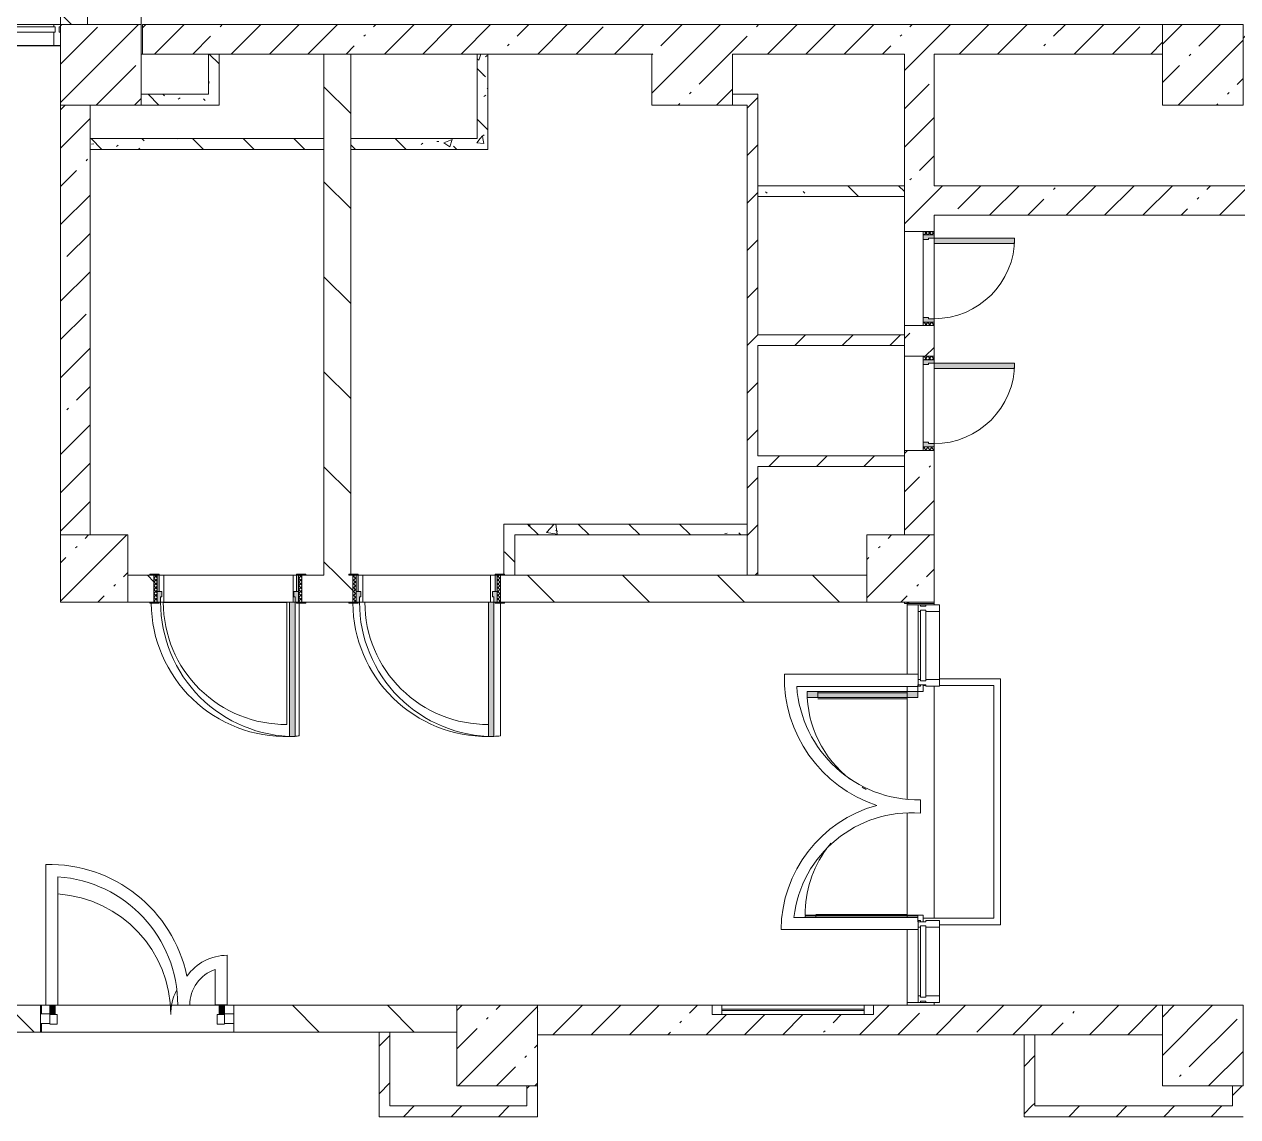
# Model space of a CAD drawing. Header units: millimetres. Extents: x 81633 to 280618, y -8553 to 29000.
# Drawn here: x 158942 to 167972, y 7070 to 15201 of the extents above; entities that cross this region are included whole.
import ezdxf

# ---------------------------------------------------------------- set-up
doc = ezdxf.new("R2010")
doc.units = ezdxf.units.MM
for name, color, linetype, lineweight, true_color in [('A-DETL-GENF-4', 7, 'Continuous', 5, 0xe2e2e2), ('A-DETL-GENF-6', 7, 'Continuous', 5, 0xaaaaaa), ('A-DOOR-4', 7, 'Continuous', 5, 0xe2e2e2), ('A-DOOR-5', 7, 'Continuous', 5, 0xaaaaaa), ('A-DOOR-FRAM-2', 7, 'Continuous', 5, 0xe2e2e2), ('A-DOOR-FRAM-4', 7, 'Continuous', 5, 0xaaaaaa), ('A-FLOR-2', 7, 'Continuous', 5, 0xaaaaaa), ('I-WALL-7', 7, 'Continuous', 5, 0x787878)]:
    doc.layers.add(name, color=color, linetype=linetype, lineweight=lineweight, true_color=true_color)
for name, color, linetype, lineweight in [('A-GLAZ-3', 7, 'Continuous', 5), ('A-GLAZ-CURT-2', 7, 'Continuous', 5), ('A-GLAZ-CWMG-2', 7, 'Continuous', 5), ('A-WALL', 7, 'Continuous', 9), ('I-WALL-5', 7, 'Continuous', 5), ('S-COLS-2', 7, 'Continuous', 5)]:
    doc.layers.add(name, color=color, linetype=linetype, lineweight=lineweight)
pattern_1 = [(135, (145501.93, 0), (-353.5534, -353.5534), [])]
pattern_2 = [(45, (145501.93, 0), (-285.123, 285.123), []), (45, (145787.05, 0), (-285.123, 285.123), [504.031, -100.806, 16.764, -84.042])]
pattern_3 = [(45, (145501.93, 0), (-176.7767, 176.7767), [])]
pattern_4 = [(135, (145501.93, 0), (-377.171, -377.171), [533.4, -88.9, 17.78, -88.9]), (135, (145501.93, 376.94), (-377.171, -377.171), []), (50, (145501.93, 0), (637.645, -55.787), [66.675, -733.425]), (355, (145501.9, 0), (-123.35, 668.7), [53.34, -586.74]), (100.451, (145555.07, -4.65), (514.299, 612.908), [56.665, -623.315]), (46.184, (145501.9, 177.8), (948.776, -147.15), [100.012, -1100.137]), (96.636, (145581, 165.5), (830.91, 865.997), [84.998, -934.973]), (351.184, (145501.9, 177.8), (830.918, 865.99), [80.01, -880.11]), (21, (145590.83, 133.35), (530.651, -357.928), [66.675, -733.425]), (326, (145590.8, 133.35), (216.308, 644.658), [53.34, -586.74]), (71.451, (145635.05, 103.5), (746.96, 286.724), [56.665, -623.315]), (37.5, (145501.93, 0), (10.8105, 295.9426), [16.764, -562.864, 16.764, -578.866, -588.962]), (37.5, (145501.93, 0), (10.8105, 295.9426), [-1175.258, 16.764, -572.198]), (7.5, (145501.93, 0), (233.869, 350.6318), [16.764, -322.834, 16.764, -549.529, -224.472]), (7.5, (145501.93, 0), (233.869, 350.6318), [-905.891, 16.764, -207.708]), (327.5, (145303.68, 0), (474.5678, -20.0513), [16.764, -205.486, 16.764, -676.656, -920.115]), (327.5, (145303.68, 0), (474.5678, -20.0513), [-915.67, 16.764, -903.351]), (317.5, (145214.8, 0), (518.452, 88.9934), [16.764, -272.161, 16.764, -443.738, -653.415]), (317.5, (145214.8, 0), (518.452, 88.9934), [-749.427, 16.764, -636.651])]

# ---------------------------------------------------------------- blocks, each defined once
blk = doc.blocks.new('BSC_Колонна _Прямоугольная - 600х600-V103-2_3_3_птичка')
at = {"layer": 'S-COLS-2'}
h = blk.add_hatch(dxfattribs=at)
h.set_pattern_fill('FP_81', color=256, style=0, pattern_type=2)
h.set_pattern_definition([(45, (-14010, -14900), (-285.123, 285.123), []), (45, (-13724.88, -14900), (-285.123, 285.123), [504.031, -100.806, 16.764, -84.042])])
h.paths.add_polyline_path([(-300, -300), (300, -300), (300, 300), (-300, 300), (-300, 210.6)])
for p, q in [((300, 300), (-300, 300)), ((-300, 300), (-300, -300)), ((300, -300), (300, 300)), ((-300, -300), (300, -300))]:
    blk.add_line(p, q, dxfattribs=at)
blk = doc.blocks.new('110_Дверь_СКБ_1Ст_Внутренняя1 - Д-4 1100x2100h_су мгн-32375332-2_3_3_птичка')
at = {"layer": 'A-DOOR-4'}
h = blk.add_hatch(color=256, dxfattribs=at)
h.paths.add_polyline_path([(512.5, 100), (512.5, 60), (502.5, 60), (502.5, 20), (537.5, 20), (537.5, 100)])
h.paths.add_polyline_path([(-487.5, 100), (-512.5, 100), (-512.5, 20), (-477.5, 20), (-477.5, 60), (-487.5, 60)])
at = {"layer": 'A-DOOR-5'}
h = blk.add_hatch(dxfattribs=at)
h.set_pattern_fill('FP_22', color=256, style=0, pattern_type=2)
h.set_pattern_definition([(135, (1751.41, 164.685), (-14.14214, -14.14214), []), (225, (1751.41, 164.685), (14.14214, -14.14214), [])])
h.paths.add_polyline_path([(562.5, 100), (537.5, 100), (537.5, -100), (562.5, -100)])
at = {"layer": 'A-DOOR-FRAM-2'}
for points in [[(-487.5, 1100), (-487.5, 100), (-447.5, 100), (-447.5, 1100)], [(-567.5, 108), (-567.5, 100), (-497.5, 100), (-497.5, 108)], [(592.5, 108), (522.5, 108), (522.5, 100), (592.5, 100)], [(-497.5, 20), (-512.5, 20), (-512.5, -100), (-497.5, -100)], [(537.5, 20), (522.5, 20), (522.5, -100), (537.5, -100)], [(-567.5, -100), (-567.5, -108), (-497.5, -108), (-497.5, -100)], [(592.5, -100), (522.5, -100), (522.5, -108), (592.5, -108)]]:
    blk.add_hatch(color=256, dxfattribs=at).paths.add_polyline_path(points)
at = {"layer": 'A-DOOR-FRAM-4'}
h = blk.add_hatch(dxfattribs=at)
h.set_pattern_fill('FP_23', color=256, style=0, pattern_type=2)
h.set_pattern_definition([(45, (-371.384, 164.685), (-14.1421, 14.1421), []), (135, (-371.384, 164.685), (-14.1421, -14.1421), [])])
h.paths.add_polyline_path([(-512.5, 100), (-537.5, 100), (-537.5, -100), (-512.5, -100)])
at = {"layer": 'A-DOOR-5'}
for p, q in [((-487.5, 1100), (-487.5, 100)), ((-447.5, 1100), (-487.5, 1100)), ((-447.5, 100), (-447.5, 1100)), ((-487.5, 100), (-447.5, 100))]:
    blk.add_line(p, q, dxfattribs=at)
blk.add_arc((-487.5, 100), 1000, 360, 90, dxfattribs=at)
at = {"layer": 'A-DOOR-FRAM-4'}
for p, q in [((-497.5, 108), (-567.5, 108)), ((-567.5, 108), (-567.5, 100)), ((-567.5, 100), (-497.5, 100)), ((-512.5, 100), (-537.5, 100)), ((-537.5, 100), (-537.5, -100)), ((-487.5, 100), (-512.5, 100)), ((-512.5, 100), (-512.5, 20)), ((-512.5, -100), (-512.5, 100)), ((-497.5, 100), (-512.5, 100)), ((-512.5, 100), (-512.5, 99)), ((-512.5, 99), (-497.5, 99)), ((-497.5, 100), (-497.5, 108)), ((-497.5, 99), (-497.5, 100)), ((-487.5, 60), (-487.5, 100)), ((512.5, 100), (512.5, 60)), ((537.5, 100), (512.5, 100)), ((592.5, 108), (522.5, 108)), ((522.5, 108), (522.5, 100)), ((537.5, 100), (522.5, 100)), ((522.5, 100), (522.5, 99)), ((522.5, 100), (592.5, 100)), ((522.5, 99), (537.5, 99)), ((537.5, 20), (537.5, 100)), ((562.5, 100), (537.5, 100)), ((537.5, 100), (537.5, -100)), ((537.5, 99), (537.5, 100)), ((562.5, -100), (562.5, 100)), ((592.5, 100), (592.5, 108)), ((-512.5, 20), (-477.5, 20)), ((-497.5, 20), (-512.5, 20)), ((-512.5, 20), (-512.5, -100)), ((-497.5, -100), (-497.5, 20)), ((-477.5, 60), (-487.5, 60)), ((-477.5, 20), (-477.5, 60)), ((512.5, 60), (502.5, 60)), ((502.5, 60), (502.5, 20)), ((502.5, 20), (537.5, 20)), ((537.5, 20), (522.5, 20)), ((522.5, 20), (522.5, -100)), ((537.5, -100), (537.5, 20)), ((-497.5, -100), (-567.5, -100)), ((-567.5, -100), (-567.5, -108)), ((-567.5, -108), (-497.5, -108)), ((-537.5, -100), (-512.5, -100)), ((-512.5, -100), (-497.5, -100)), ((-497.5, -108), (-497.5, -100)), ((522.5, -100), (537.5, -100)), ((592.5, -100), (522.5, -100)), ((522.5, -100), (522.5, -108)), ((522.5, -108), (592.5, -108)), ((537.5, -100), (562.5, -100)), ((592.5, -108), (592.5, -100))]:
    blk.add_line(p, q, dxfattribs=at)
blk = doc.blocks.new('BSC_Колонна _Прямоугольная - 500х500-V157-2_3_3_птичка')
at = {"layer": 'S-COLS-2'}
h = blk.add_hatch(dxfattribs=at)
h.set_pattern_fill('FP_122', color=256, style=0, pattern_type=2)
h.set_pattern_definition([(45, (-19960, -11150), (-285.123, 285.123), []), (45, (-19674.88, -11150), (-285.123, 285.123), [504.031, -100.806, 16.764, -84.042])])
h.paths.add_polyline_path([(-169, -250), (250, -250), (250, 250), (-250, 250), (-250, -250)])
for p, q in [((250, 250), (-250, 250)), ((-250, 250), (-250, -250)), ((250, -250), (250, 250)), ((-250, -250), (250, -250))]:
    blk.add_line(p, q, dxfattribs=at)
blk = doc.blocks.new('110_Дверь_СКБ_1Ст - д-18 _п_ 700x2100h_Технический шкаф ЭОМ и СС-32102833-2_3_3_птичка')
at = {"layer": 'A-DOOR-4'}
h = blk.add_hatch(color=256, dxfattribs=at)
h.paths.add_polyline_path([(337.5, 110), (312.5, 110), (312.5, 70), (302.5, 70), (302.5, 30), (337.5, 30)])
h.paths.add_polyline_path([(-277.5, 30), (-277.5, 70), (-287.5, 70), (-287.5, 110), (-312.5, 110), (-312.5, 30)])
at = {"layer": 'A-DOOR-5'}
h = blk.add_hatch(dxfattribs=at)
h.set_pattern_fill('FP_136', color=256, style=0, pattern_type=2)
h.set_pattern_definition([(135, (1951.41, 174.685), (-14.14214, -14.14214), []), (225, (1951.41, 174.685), (14.14214, -14.14214), [])])
h.paths.add_polyline_path([(362.5, 110), (337.5, 110), (337.5, 30), (362.5, 30)])
at = {"layer": 'A-DOOR-FRAM-2'}
blk.add_hatch(color=256, dxfattribs=at).paths.add_polyline_path([(-247.5, 710), (-287.5, 710), (-287.5, 110), (-247.5, 110)])
at = {"layer": 'A-DOOR-FRAM-4'}
h = blk.add_hatch(dxfattribs=at)
h.set_pattern_fill('FP_137', color=256, style=0, pattern_type=2)
h.set_pattern_definition([(45, (-171.384, 174.685), (-14.1421, 14.1421), []), (135, (-171.384, 174.685), (-14.1421, -14.1421), [])])
h.paths.add_polyline_path([(-312.5, 110), (-337.5, 110), (-337.5, 30), (-312.5, 30)])
at = {"layer": 'A-DOOR-5'}
for p, q in [((-287.5, 710), (-287.5, 110)), ((-247.5, 710), (-287.5, 710)), ((-247.5, 110), (-247.5, 710)), ((-287.5, 110), (-247.5, 110))]:
    blk.add_line(p, q, dxfattribs=at)
blk.add_arc((-287.5, 110), 600, 360, 90, dxfattribs=at)
at = {"layer": 'A-DOOR-FRAM-4'}
for p, q in [((-312.5, 110), (-337.5, 110)), ((-337.5, 110), (-337.5, 30)), ((-287.5, 110), (-312.5, 110)), ((-312.5, 110), (-312.5, 30)), ((-312.5, 30), (-312.5, 110)), ((-287.5, 70), (-287.5, 110)), ((-247.5, 110), (312.5, 110)), ((312.5, 110), (312.5, 70)), ((337.5, 110), (312.5, 110)), ((337.5, 30), (337.5, 110)), ((362.5, 110), (337.5, 110)), ((337.5, 110), (337.5, 30)), ((362.5, 30), (362.5, 110)), ((-337.5, 30), (-312.5, 30)), ((-312.5, 30), (-277.5, 30)), ((-277.5, 70), (-287.5, 70)), ((-277.5, 30), (-277.5, 70)), ((302.5, 30), (-277.5, 30)), ((312.5, 70), (302.5, 70)), ((302.5, 70), (302.5, 30)), ((302.5, 30), (337.5, 30)), ((337.5, 30), (362.5, 30))]:
    blk.add_line(p, q, dxfattribs=at)
blk = doc.blocks.new('BSC_Колонна _Прямоугольная - 500х500-V185-2_3_3_птичка')
at = {"layer": 'S-COLS-2'}
h = blk.add_hatch(dxfattribs=at)
h.set_pattern_fill('FP_145', color=256, style=0, pattern_type=2)
h.set_pattern_definition([(45, (-13960, -11150), (-285.123, 285.123), []), (45, (-13674.88, -11150), (-285.123, 285.123), [504.031, -100.806, 16.764, -84.042])])
h.paths.add_polyline_path([(-250, -250), (250, -250), (250, 250), (-250, 250)])
for p, q in [((250, 250), (-250, 250)), ((-250, 250), (-250, -250)), ((250, -250), (250, 250)), ((-250, -250), (250, -250))]:
    blk.add_line(p, q, dxfattribs=at)
blk = doc.blocks.new('BSC_Колонна _Прямоугольная - 600х600-V189-2_3_3_птичка')
at = {"layer": 'S-COLS-2'}
h = blk.add_hatch(dxfattribs=at)
h.set_pattern_fill('FP_148', color=256, style=0, pattern_type=2)
h.set_pattern_definition([(45, (-22210, -14900), (-285.123, 285.123), []), (45, (-21924.88, -14900), (-285.123, 285.123), [504.031, -100.806, 16.764, -84.042])])
h.paths.add_polyline_path([(-300, -300), (300, -300), (300, 300), (-300, 300), (-300, 210.6)])
for p, q in [((300, 300), (-300, 300)), ((-300, 300), (-300, -300)), ((300, -300), (300, 300)), ((-300, -300), (300, -300))]:
    blk.add_line(p, q, dxfattribs=at)
blk = doc.blocks.new('BSC_Колонна _Прямоугольная - 600х600-V194-2_3_3_птичка')
at = {"layer": 'S-COLS-2'}
h = blk.add_hatch(dxfattribs=at)
h.set_pattern_fill('FP_154', color=256, style=0, pattern_type=2)
h.set_pattern_definition([(45, (-22210, -7600), (-285.123, 285.123), []), (45, (-21924.88, -7600), (-285.123, 285.123), [504.031, -100.806, 16.764, -84.042])])
h.paths.add_polyline_path([(-300, -300), (300, -300), (300, 300), (-300, 300)])
for p, q in [((300, 300), (-300, 300)), ((-300, 300), (-300, -300)), ((300, -300), (300, 300)), ((-300, -300), (300, -300))]:
    blk.add_line(p, q, dxfattribs=at)
blk = doc.blocks.new('BSC_Колонна _Прямоугольная - 600х600-V205-2_3_3_птичка')
at = {"layer": 'S-COLS-2'}
h = blk.add_hatch(dxfattribs=at)
h.set_pattern_fill('FP_165', color=256, style=0, pattern_type=2)
h.set_pattern_definition([(45, (-16960, -7600), (-285.123, 285.123), []), (45, (-16674.88, -7600), (-285.123, 285.123), [504.031, -100.806, 16.764, -84.042])])
h.paths.add_polyline_path([(-300, -300), (300, -300), (300, 300), (-300, 300)])
for p, q in [((300, 300), (-300, 300)), ((-300, 300), (-300, -300)), ((300, -300), (300, 300)), ((-300, -300), (300, -300))]:
    blk.add_line(p, q, dxfattribs=at)
blk = doc.blocks.new('Прямоугольный импост - Импост структурный с накладкой - 160мм-23997896-2_3_3_птичка')
at = {"layer": 'A-GLAZ-CWMG-2'}
for p, q in [((-50, 40), (-50, 140)), ((-50, 140), (-0.3, 140)), ((-40, 40), (-50, 40)), ((-50, -17), (-50, 0)), ((-50, 0), (-40, 0)), ((-40, 0), (-40, 40)), ((-10, 40), (-10, 0)), ((-0.3, 40), (-10, 40)), ((-10, 0), (-0.3, 0)), ((-0.3, -17), (-50, -17))]:
    blk.add_line(p, q, dxfattribs=at)
blk = doc.blocks.new('Системная панель - Стекло - 40мм-23997898-2_3_3_птичка')
at = {"layer": 'A-GLAZ-CURT-2'}
h = blk.add_hatch(dxfattribs=at)
h.set_pattern_fill('FP_170', color=256, style=0, pattern_type=2)
h.set_pattern_definition([(45, (-13750.1, -14683), (-1414.21, 1414.21), [1000, -3000]), (45, (-14750.1, -15183), (-1414.21, 1414.21), [3000, -1000]), (45, (-12750.1, -15683), (-1414.21, 1414.21), [1000, -3000])])
h.paths.add_polyline_path([(420.1, -40), (420.1, 0), (-420.1, 0), (-420.1, -40), (295, -40)])
for p, q in [((420.1, 0), (-420.1, 0)), ((-420.1, 0), (-420.1, -40)), ((-420.1, -40), (420.1, -40)), ((420.1, -40), (420.1, 0))]:
    blk.add_line(p, q, dxfattribs=at)
blk = doc.blocks.new('Прямоугольный импост - Импост структурный с накладкой - 160мм-23771920-2_3_3_птичка')
at = {"layer": 'A-GLAZ-CWMG-2'}
for p, q in [((13660.3, 15200), (12840, 15200)), ((13660.3, 15043), (12840, 15043))]:
    blk.add_line(p, q, dxfattribs=at)
blk = doc.blocks.new('Прямоугольный импост - 50 x 70 мм-31927764-2_3_3_птичка')
at = {"layer": 'A-GLAZ-CWMG-2'}
for p, q in [((-70, 35), (0, 35)), ((-70, -35), (-70, 35)), ((0, 35), (0, -35)), ((0, -35), (-70, -35))]:
    blk.add_line(p, q, dxfattribs=at)
blk = doc.blocks.new('Дверь_Витражная_остекление_ - ДВН_ДАО_Главный вход_1200 в свету Д-22 _п_-31928779-2_3_3_птичка')
at = {"layer": 'A-DOOR-4'}
for points in [[(-610, 30), (-610, 100), (-650, 100), (-650, 30)], [(650, 30), (650, 103), (610, 103), (610, 30)]]:
    blk.add_hatch(color=256, dxfattribs=at).paths.add_polyline_path(points)
at = {"layer": 'A-DETL-GENF-6'}
for p, q in [((-650, 100), (-650, 35)), ((-610, 30), (-610, 100)), ((610, 103), (610, 30)), ((650, 35), (650, 103)), ((-650, 30), (-610, 30)), ((-595, 30), (-650, 30)), ((-595, -40), (-595, 30)), ((595, -40), (595, 30)), ((595, 30), (650, 30)), ((610, 30), (650, 30)), ((-650, -40), (-595, -40)), ((650, -40), (595, -40))]:
    blk.add_line(p, q, dxfattribs=at)
at = {"layer": 'A-DOOR-5'}
for p, q in [((-650, 100), (-650, 35)), ((650, 103), (650, 35))]:
    blk.add_line(p, q, dxfattribs=at)
for centre, radius, start, end in [((-650, 30), 900, 360, 86.09721), ((650, 30), 400, 153.34415, 180)]:
    blk.add_arc(centre, radius, start, end, dxfattribs=at)
blk = doc.blocks.new('Прямоугольный импост - 50 x 70 мм-31701779-2_3_3_птичка')
at = {"layer": 'A-GLAZ-CWMG-2'}
for p, q in [((0, 35), (-70, 35)), ((-70, 35), (-70, -35)), ((0, -35), (0, 35)), ((-70, -35), (0, -35))]:
    blk.add_line(p, q, dxfattribs=at)
blk = doc.blocks.new('Прямоугольный импост - Импост структурный с накладкой - 160мм Темный-30756008-2_3_3_птичка')
at = {"layer": 'A-GLAZ-CWMG-2'}
for p, q in [((-50, 0), (-50, 17)), ((-50, 17), (0, 17)), ((-40, 0), (-50, 0)), ((-40, -40), (-40, 0)), ((0, 0), (-10, 0)), ((-10, 0), (-10, -40)), ((0, 17), (0, 0)), ((-50, -140), (-50, -40)), ((-50, -40), (-40, -40)), ((-10, -40), (0, -40)), ((0, -40), (0, -140)), ((0, -140), (-50, -140))]:
    blk.add_line(p, q, dxfattribs=at)
blk = doc.blocks.new('Системная панель - Стекло - 40мм-32387041-2_3_3_птичка')
at = {"layer": 'A-GLAZ-CURT-2'}
h = blk.add_hatch(dxfattribs=at)
h.set_pattern_fill('FP_175', color=256, style=0, pattern_type=2)
h.set_pattern_definition([(135, (10077.7, -20610), (-1414.21, -1414.21), [1000, -3000]), (135, (10577.7, -21610), (-1414.21, -1414.21), [3000, -1000]), (135, (11077.7, -19610), (-1414.21, -1414.21), [1000, -3000])])
h.paths.add_polyline_path([(262.3, 40), (-262.3, 40), (-262.3, 0), (262.3, 0)])
for p, q in [((262.3, 40), (-262.3, 40)), ((-262.3, 40), (-262.3, 0)), ((-262.3, 0), (262.3, 0)), ((262.3, 0), (262.3, 40))]:
    blk.add_line(p, q, dxfattribs=at)
blk = doc.blocks.new('Прямоугольный импост - Импост структурный с накладкой - 160мм Темный-30755591-2_3_3_птичка')
at = {"layer": 'A-GLAZ-CWMG-2'}
for p, q in [((-25, 0), (-25, 17)), ((-25, 17), (25, 17)), ((-15, 0), (-25, 0)), ((-15, -40), (-15, 0)), ((25, 0), (15, 0)), ((15, 0), (15, -40)), ((25, 17), (25, 0)), ((-25, -140), (-25, -40)), ((-25, -40), (-15, -40)), ((15, -40), (25, -40)), ((25, -40), (25, -140)), ((25, -140), (-25, -140))]:
    blk.add_line(p, q, dxfattribs=at)
blk = doc.blocks.new('Системная панель - Стекло - 40мм-32387061-2_3_3_птичка')
at = {"layer": 'A-GLAZ-CURT-2'}
for p, q in [((265.2, 40), (-265.2, 40)), ((-265.2, 40), (-265.2, 0)), ((-265.2, 0), (265.2, 0)), ((265.2, 0), (265.2, 40))]:
    blk.add_line(p, q, dxfattribs=at)
blk = doc.blocks.new('Прямоугольный импост - Импост структурный с накладкой - 160мм Темный-32387059-2_3_3_птичка')
at = {"layer": 'A-GLAZ-CWMG-2'}
for p, q in [((20093, 7970), (20093, 8480.4)), ((20250, 7970), (20250, 8480.4))]:
    blk.add_line(p, q, dxfattribs=at)
blk = doc.blocks.new('Прямоугольный импост - Импост структурный с накладкой - 160мм Темный-30755595-2_3_3_птичка')
at = {"layer": 'A-GLAZ-CWMG-2'}
for p, q in [((0, 17), (-50, 17)), ((-50, 17), (-50, 0)), ((-50, 0), (-40, 0)), ((-40, 0), (-40, -40)), ((-10, -40), (-10, 0)), ((-10, 0), (0, 0)), ((0, 0), (0, 17)), ((-40, -40), (-50, -40)), ((-50, -40), (-50, -140)), ((0, -40), (-10, -40)), ((0, -140), (0, -40)), ((-50, -140), (0, -140))]:
    blk.add_line(p, q, dxfattribs=at)
blk = doc.blocks.new('Дверь_Витражная_остекление_ - ВВ-16 остекление-32390142-2_3_3_птичка')
at = {"layer": 'A-DETL-GENF-4'}
for points in [[(-787.5, -319), (-787.5, -20), (-832.5, -20), (-832.5, -845), (-787.5, -845)], [(849.9, -860), (849.9, -20), (837.5, -20), (837.5, -860)]]:
    blk.add_hatch(color=256, dxfattribs=at).paths.add_polyline_path(points)
at = {"layer": 'A-DETL-GENF-6'}
for p, q in [((-787.5, -20), (-832.5, -20)), ((-832.5, -845), (-832.5, -20)), ((-787.5, -20), (-832.5, -20)), ((-832.5, -20), (-832.5, -845)), ((-787.5, -845), (-787.5, -20)), ((-787.5, -845), (-787.5, -20)), ((837.5, -860), (837.5, -20)), ((837.5, -20), (837.5, -860)), ((-832.5, -100), (-787.5, -100)), ((-822.5, -765), (-822.5, -100)), ((-778.5, -765), (-778.5, -100)), ((828.5, -780), (828.5, -100)), ((849.9, -100), (837.5, -100)), ((-832.5, -765), (-787.5, -765)), ((849.9, -780), (837.5, -780)), ((-832.5, -845), (-787.5, -845)), ((-832.5, -845), (-787.5, -845)), ((849.9, -860), (837.5, -860)), ((837.5, -860), (849.9, -860))]:
    blk.add_line(p, q, dxfattribs=at)
at = {"layer": 'A-DOOR-5'}
for p, q in [((-882.5, 20), (-832.5, 20)), ((-882.5, -20), (-882.5, 20)), ((-832.5, 20), (-832.5, -20)), ((832.5, 20), (882.5, 20)), ((832.5, -20), (832.5, 20)), ((882.5, 20), (882.5, -20)), ((-832.5, -20), (-882.5, -20)), ((-832.5, -845), (-832.5, -20)), ((832.5, -860), (832.5, -20)), ((882.5, -20), (832.5, -20))]:
    blk.add_line(p, q, dxfattribs=at)
for centre, radius, start, end in [((-832.5, -20), 825, 329.80944, 332.20433), ((-832.5, -20), 825, 270, 322.60785), ((832.5, -20), 840, 230.33856, 232.99265), ((832.5, -20), 840, 234.0758, 270)]:
    blk.add_arc(centre, radius, start, end, dxfattribs=at)
blk = doc.blocks.new('Прямоугольный импост - Импост структурный с накладкой - 160мм Темный-32387142-2_3_3_птичка')
at = {"layer": 'A-GLAZ-CWMG-2'}
for p, q in [((20093, 10325.4), (20093, 10830)), ((20250, 10325.4), (20250, 10830))]:
    blk.add_line(p, q, dxfattribs=at)
blk = doc.blocks.new('120_Окно_СКБ_1Ст - 120_Окно_СКБ_1Ст 400х1200 EI30-24228621-2_3_3_птичка')
at = {"layer": 'A-GLAZ-3'}
for p, q in [((-600, 40), (-600, 110)), ((-600, 110), (-530, 110)), ((600, 110), (-600, 110)), ((-530, 110), (-530, 40)), ((530, 40), (530, 110)), ((530, 110), (600, 110)), ((600, 110), (600, 40)), ((-530, 40), (-600, 40)), ((-600, 40), (600, 40)), ((530, 80), (-530, 80)), ((530, 70), (-530, 70)), ((600, 40), (530, 40))]:
    blk.add_line(p, q, dxfattribs=at)

msp = doc.modelspace()

# ---------------------------------------------------------------- hatches: boundary and pattern name
at = {"layer": 'I-WALL-5'}
h = msp.add_hatch(dxfattribs=at)
h.set_pattern_fill('FP_91', color=256, style=0, pattern_type=2)
h.set_pattern_definition(pattern_1)
h.paths.add_polyline_path([(159212.2, 15200), (159412.2, 15200), (159412.2, 17850), (159212.2, 17850), (159212.2, 16293.9)])
h.paths.add_polyline_path([(159412.2, 18450), (159412.2, 21600), (159212.2, 21600), (159212.2, 18450)])
h.paths.add_polyline_path([(159412.2, 22200), (159412.2, 26300), (159212.2, 26300), (159212.2, 22200)])
h = msp.add_hatch(dxfattribs=at)
h.set_pattern_fill('FP_88', color=256, style=0, pattern_type=2)
h.set_pattern_definition(pattern_2)
h.paths.add_polyline_path([(174661.8, 14980), (175511.9, 14980), (175511.9, 15200), (171911.9, 15200), (171911.9, 14980), (172579.8, 14980)])
h.paths.add_polyline_path([(171311.9, 14980), (171311.9, 15200), (168011.9, 15200), (168011.9, 14980), (168415.9, 14980)])
h.paths.add_polyline_path([(176291.9, 14980), (176291.9, 15200), (176111.9, 15196.3), (176111.9, 14980)])
h.paths.add_polyline_path([(162170, 14980), (163612.2, 14980), (163612.2, 15200), (159821.9, 15200), (159821.9, 14980), (161371.9, 14980)])
h.paths.add_polyline_path([(164212.2, 14980), (167411.9, 14980), (167411.9, 15200), (164212.2, 15200), (164212.2, 15110.6)])
h = msp.add_hatch(dxfattribs=at)
h.set_pattern_fill('FP_91', color=256, style=0, pattern_type=2)
h.set_pattern_definition(pattern_1)
h.paths.add_polyline_path([(161171.9, 11100), (161356.9, 11100), (161356.9, 11108), (161371.9, 11108), (161371.9, 14980), (161171.9, 14980), (161171.9, 11560.8)])
h = msp.add_hatch(dxfattribs=at)
h.set_pattern_fill('FP_88', color=256, style=0, pattern_type=2)
h.set_pattern_definition(pattern_2)
h.paths.add_polyline_path([(165711.9, 10890), (165711.9, 10900), (165491.9, 10900), (165491.9, 10890)])
h.paths.add_polyline_path([(165711.9, 11400), (165711.9, 12030), (165491.9, 12030), (165491.9, 11400), (165603, 11400)])
h.paths.add_polyline_path([(165491.9, 12730), (165711.9, 12730), (165711.9, 12960), (165491.9, 12960), (165491.9, 12744.1)])
h.paths.add_polyline_path([(165491.9, 13660), (165711.9, 13660), (165711.9, 14980), (165491.9, 14980), (165491.9, 13920)])
h = msp.add_hatch(dxfattribs=at)
h.set_pattern_fill('FP_92', color=256, style=0, pattern_type=2)
h.set_pattern_definition(pattern_3)
h.paths.add_polyline_path([(164321.9, 14600), (164401.9, 14600), (164401.9, 14680), (164212.2, 14680), (164212.2, 14600), (164251.9, 14600)])
h = msp.add_hatch(dxfattribs=at)
h.set_pattern_fill('FP_88', color=256, style=0, pattern_type=2)
h.set_pattern_definition(pattern_2)
h.paths.add_polyline_path([(159431.9, 11400), (159431.9, 14600), (159211.9, 14600), (159212.1, 11400)])
h = msp.add_hatch(dxfattribs=at)
h.set_pattern_fill('FP_92', color=256, style=0, pattern_type=2)
h.set_pattern_definition(pattern_3)
h.paths.add_polyline_path([(164401.9, 11100), (164401.9, 14600), (164321.9, 14600), (164321.9, 11100)])
h = msp.add_hatch(dxfattribs=at)
h.set_pattern_fill('FP_88', color=256, style=0, pattern_type=2)
h.set_pattern_definition(pattern_2)
h.paths.add_polyline_path([(174661.8, 13780), (176291.9, 13780), (176291.9, 14000), (165711.9, 14000), (165711.9, 13780), (172579.8, 13780)])
h = msp.add_hatch(dxfattribs=at)
h.set_pattern_fill('FP_92', color=256, style=0, pattern_type=2)
h.set_pattern_definition(pattern_3)
h.paths.add_polyline_path([(165491.9, 12810), (165491.9, 12890), (164401.9, 12890), (164401.9, 12810)])
h = msp.add_hatch(dxfattribs=at)
h.set_pattern_fill('FP_92', color=256, style=0, pattern_type=2)
h.set_pattern_definition(pattern_3)
h.paths.add_polyline_path([(165491.9, 11910), (165491.9, 11990), (164401.9, 11990), (164401.9, 11910), (165292.9, 11910)])
h = msp.add_hatch(dxfattribs=at)
h.set_pattern_fill('FP_91', color=256, style=0, pattern_type=2)
h.set_pattern_definition(pattern_1)
h.paths.add_polyline_path([(159711.9, 10900), (159906.9, 10900), (159906.9, 11100), (159711.9, 11100), (159711.9, 11034.5)])
h.paths.add_polyline_path([(165211.9, 10900), (165211.9, 11100), (162486.9, 11100), (162486.9, 10900), (164251.9, 10900)])
h.paths.add_polyline_path([(161036.9, 10900), (161386.9, 10900), (161386.9, 11100), (161006.9, 11100), (161006.9, 10900)])
h = msp.add_hatch(dxfattribs=at)
h.set_pattern_fill('FP_91', color=256, style=0, pattern_type=2)
h.set_pattern_definition(pattern_1)
h.paths.add_polyline_path([(162161.9, 7700), (162161.9, 7900), (160501.8, 7900), (160501.8, 7700), (161661.9, 7700)])
h.paths.add_polyline_path([(156141.9, 7700), (157661.9, 7700), (157661.9, 7900), (156961.9, 7900), (156961.9, 7830), (156161.9, 7830), (156161.9, 7900), (153761.9, 7900), (153761.9, 7700), (156061.9, 7700)])
h.paths.add_polyline_path([(152031.9, 7700), (153161.9, 7700), (153161.9, 7900), (152031.9, 7900)])
h.paths.add_polyline_path([(159061.8, 7700), (159061.8, 7900), (158261.9, 7900), (158261.9, 7700), (159047, 7700)])
h.paths.add_polyline_path([(149231.9, 7700), (149531.9, 7700), (149531.9, 7900), (149231.9, 7900)])
h = msp.add_hatch(dxfattribs=at)
h.set_pattern_fill('FP_88', color=256, style=0, pattern_type=2)
h.set_pattern_definition(pattern_2)
h.paths.add_polyline_path([(166461.9, 7680), (167411.9, 7680), (167411.9, 7900), (165261.9, 7900), (165261.9, 7830), (164061.9, 7830), (164061.9, 7900), (162761.9, 7900), (162761.9, 7680), (166381.9, 7680)])
h = msp.add_hatch(dxfattribs=at)
h.set_pattern_fill('FP_92', color=256, style=0, pattern_type=2)
h.set_pattern_definition(pattern_3)
h.paths.add_polyline_path([(161661.9, 7070), (161661.9, 7700), (161581.9, 7700), (161581.9, 7070)])
h = msp.add_hatch(dxfattribs=at)
h.set_pattern_fill('FP_92', color=256, style=0, pattern_type=2)
h.set_pattern_definition(pattern_3)
h.paths.add_polyline_path([(166461.9, 7150), (166461.9, 7680), (166381.9, 7680), (166381.9, 7150)])
h = msp.add_hatch(dxfattribs=at)
h.set_pattern_fill('FP_92', color=256, style=0, pattern_type=2)
h.set_pattern_definition(pattern_3)
h.paths.add_polyline_path([(162761.9, 7150), (162761.9, 7300), (162681.9, 7300), (162681.9, 7150)])
h = msp.add_hatch(dxfattribs=at)
h.set_pattern_fill('FP_92', color=256, style=0, pattern_type=2)
h.set_pattern_definition(pattern_3)
h.paths.add_polyline_path([(168011.9, 7070), (168011.9, 7300), (167931.9, 7300), (167931.9, 7070)])
h = msp.add_hatch(dxfattribs=at)
h.set_pattern_fill('FP_92', color=256, style=0, pattern_type=2)
h.set_pattern_definition(pattern_3)
h.paths.add_polyline_path([(161661.9, 7070), (162761.9, 7070), (162761.9, 7150), (161661.9, 7150)])
h = msp.add_hatch(dxfattribs=at)
h.set_pattern_fill('FP_92', color=256, style=0, pattern_type=2)
h.set_pattern_definition(pattern_3)
h.paths.add_polyline_path([(167931.9, 7070), (167931.9, 7150), (166381.9, 7150), (166381.9, 7070)])
at = {"layer": 'I-WALL-7'}
h = msp.add_hatch(dxfattribs=at)
h.set_pattern_fill('FP_95', color=256, style=0, pattern_type=2)
h.set_pattern_definition(pattern_4)
h.paths.add_polyline_path([(160391.9, 14680), (160391.9, 14980), (160311.9, 14980), (160311.9, 14680)])
h = msp.add_hatch(dxfattribs=at)
h.set_pattern_fill('FP_95', color=256, style=0, pattern_type=2)
h.set_pattern_definition(pattern_4)
h.paths.add_polyline_path([(162391.9, 14350), (162391.9, 14980), (162311.9, 14980), (162311.9, 14350)])
h = msp.add_hatch(dxfattribs=at)
h.set_pattern_fill('FP_95', color=256, style=0, pattern_type=2)
h.set_pattern_definition(pattern_4)
h.paths.add_polyline_path([(159811.9, 14600), (160391.9, 14600), (160391.9, 14680), (159811.9, 14680)])
h = msp.add_hatch(dxfattribs=at)
h.set_pattern_fill('FP_95', color=256, style=0, pattern_type=2)
h.set_pattern_definition(pattern_4)
h.paths.add_polyline_path([(161171.9, 14270), (161171.9, 14350), (159431.9, 14350), (159431.9, 14270), (161129, 14270)])
h = msp.add_hatch(dxfattribs=at)
h.set_pattern_fill('FP_95', color=256, style=0, pattern_type=2)
h.set_pattern_definition(pattern_4)
h.paths.add_polyline_path([(161371.9, 14270), (162391.9, 14270), (162391.9, 14350), (161371.9, 14350)])
h = msp.add_hatch(dxfattribs=at)
h.set_pattern_fill('FP_95', color=256, style=0, pattern_type=2)
h.set_pattern_definition(pattern_4)
h.paths.add_polyline_path([(165491.9, 13920), (165491.9, 14000), (164401.9, 14000), (164401.9, 13920)])
h = msp.add_hatch(dxfattribs=at)
h.set_pattern_fill('FP_95', color=256, style=0, pattern_type=2)
h.set_pattern_definition(pattern_4)
h.paths.add_polyline_path([(162591.9, 11100), (162591.9, 11480), (162511.9, 11480), (162516.9, 11100)])
h = msp.add_hatch(dxfattribs=at)
h.set_pattern_fill('FP_95', color=256, style=0, pattern_type=2)
h.set_pattern_definition(pattern_4)
h.paths.add_polyline_path([(164321.9, 11400), (164321.9, 11480), (162591.9, 11480), (162591.9, 11400), (164251.9, 11400)])
at = {"layer": 'S-COLS-2'}
h = msp.add_hatch(dxfattribs=at)
h.set_pattern_fill('FP_88', color=256, style=0, pattern_type=2)
h.set_pattern_definition(pattern_2)
h.paths.add_polyline_path([(163612.2, 14600), (164212.2, 14600), (164212.2, 15200), (163612.2, 15200), (163612.2, 14980)])

# ---------------------------------------------------------------- linework, layer by layer
at = {"layer": 'A-FLOR-2'}
for p, q in [((159812.2, 15200), (159812.2, 24680)), ((159211.9, 15040), (152271.9, 15040)), ((159821.9, 14980), (159811.9, 14980)), ((159946.9, 11100), (159981.9, 11100)), ((159981.9, 11100), (159981.9, 10897.8)), ((160941.9, 10900), (160941.9, 11100)), ((160941.9, 11100), (160966.9, 11100)), ((161426.9, 11100), (161461.9, 11100)), ((161461.9, 11100), (161461.9, 10900)), ((162411.9, 10900), (162411.9, 11100)), ((162411.9, 11100), (162446.9, 11100)), ((159976.9, 10899), (159946.9, 10899)), ((159981.9, 10897.8), (160896.9, 10897.8)), ((160916.9, 10900), (160896.9, 10900)), ((160896.9, 10900), (160896.9, 9990.1)), ((160986.9, 9905), (160986.9, 10892)), ((161476.9, 10899), (161426.9, 10899)), ((161461.9, 10900), (162396.9, 10900)), ((162486.9, 9905), (162486.9, 10892)), ((165594.9, 10363), (164598.2, 10363)), ((166206.9, 10328.9), (165751.9, 10328.9)), ((166206.9, 8497.4), (166206.9, 10328.9)), ((164690.2, 10273), (165591.9, 10273)), ((165631.9, 10278.9), (165651.9, 10278.9)), ((165751.9, 10278.9), (166156.9, 10278.9)), ((166156.9, 10278.9), (166156.9, 8547.4)), ((165611.9, 9329.4), (165611.9, 9428.1)), ((159102.1, 8947.6), (159102.1, 7900)), ((159192.1, 7900), (159192.1, 8855.9)), ((165591.9, 8553), (164669.2, 8553)), ((166156.9, 8547.4), (165631.9, 8547.4)), ((165751.9, 8497.4), (166206.9, 8497.4)), ((164573.6, 8463), (165594.9, 8463)), ((160453.2, 7903), (160453.2, 8272)), ((160363.2, 8167.1), (160363.2, 7903)), ((159061.8, 7900), (160501.8, 7900)), ((159071.2, 7900), (159071.2, 7835)), ((160363.2, 7903), (160453.2, 7903)), ((159071.2, 7765), (159071.2, 7700))]:
    msp.add_line(p, q, dxfattribs=at)
for centre, radius, start, end in [((160886.9, 10900), 1000, 180.45922, 271.72242), ((160886.9, 10900), 910, 180.06296, 270.62964), ((162386.9, 10900), 1000, 180.45922, 270.57477), ((162386.9, 10900), 910, 180.06296, 270.62964), ((165597.9, 10338), 1000, 178.56746, 251.86052), ((165597.9, 10338), 910, 184.09604, 270.88287), ((160886.9, 10900), 1000, 274.01771, 275.73917), ((162386.9, 10900), 1000, 272.87006, 275.73917), ((165542.5, 8453.1), 969, 105.31636, 179.41553), ((165542.5, 8453.1), 879, 85.47205, 173.47514), ((159129.2, 7903), 1045, 11.78406, 91.48467), ((159129.2, 7903), 955, 359.82001, 86.22206), ((160453.2, 7903), 369, 90, 144.66492), ((160453.2, 7903), 279, 108.81906, 180.6161)]:
    msp.add_arc(centre, radius, start, end, dxfattribs=at)
at = {"layer": 'A-WALL'}
for p, q in [((160391.9, 14980), (160311.9, 14980)), ((161371.9, 14980), (161171.9, 14980)), ((162391.9, 14980), (162311.9, 14980)), ((159431.9, 14350), (159431.9, 14270)), ((161171.9, 14270), (161171.9, 14350)), ((161371.9, 14350), (161371.9, 14270)), ((164401.9, 14000), (164401.9, 13920)), ((165491.9, 13920), (165491.9, 14000)), ((165491.9, 12810), (165491.9, 12890)), ((165491.9, 11910), (165491.9, 11990)), ((164321.9, 11400), (164321.9, 11480)), ((162516.9, 11100), (162591.9, 11100)), ((164321.9, 11100), (164401.9, 11100)), ((165711.9, 10890), (165711.9, 10900)), ((165511.9, 7900), (165711.9, 7900)), ((161661.9, 7700), (161581.9, 7700)), ((166461.9, 7680), (166381.9, 7680))]:
    msp.add_line(p, q, dxfattribs=at)
at = {"layer": 'I-WALL-5'}
for p, q in [((159212.2, 17850), (159212.2, 15200)), ((159412.2, 15200), (159412.2, 17850)), ((163612.2, 15200), (159821.9, 15200)), ((159821.9, 15200), (159821.9, 14980)), ((167411.9, 15200), (164212.2, 15200)), ((159821.9, 14980), (160311.9, 14980)), ((160311.9, 14980), (160311.9, 14680)), ((160391.9, 14980), (161171.9, 14980)), ((160391.9, 14600), (160391.9, 14980)), ((161171.9, 14980), (161171.9, 14350)), ((161371.9, 14350), (161371.9, 14980)), ((161371.9, 14980), (162311.9, 14980)), ((162311.9, 14980), (162311.9, 14350)), ((162391.9, 14980), (163612.2, 14980)), ((162391.9, 14270), (162391.9, 14980)), ((164212.2, 14980), (165491.9, 14980)), ((165491.9, 14980), (165491.9, 14000)), ((165711.9, 14980), (167411.9, 14980)), ((165711.9, 14000), (165711.9, 14980)), ((160311.9, 14680), (159811.9, 14680)), ((164401.9, 14680), (164212.2, 14680)), ((164212.2, 14680), (164212.2, 14600)), ((164401.9, 14000), (164401.9, 14680)), ((159211.9, 14600), (159211.9, 11400)), ((159431.9, 14350), (159431.9, 14600)), ((159811.9, 14600), (160391.9, 14600)), ((164212.2, 14600), (164321.9, 14600)), ((164321.9, 14600), (164321.9, 11480)), ((161171.9, 14350), (159431.9, 14350)), ((159431.9, 11400), (159431.9, 14270)), ((159431.9, 14270), (161171.9, 14270)), ((161171.9, 14270), (161171.9, 11100)), ((162311.9, 14350), (161371.9, 14350)), ((161371.9, 11108), (161371.9, 14270)), ((161371.9, 14270), (162391.9, 14270)), ((165491.9, 14000), (164401.9, 14000)), ((176291.9, 14000), (165711.9, 14000)), ((164401.9, 12890), (164401.9, 13920)), ((164401.9, 13920), (165491.9, 13920)), ((165491.9, 12890), (165491.9, 13920)), ((165711.9, 13660), (165711.9, 13780)), ((165711.9, 13780), (176801.9, 13780)), ((165491.9, 13660), (165631.9, 13660)), ((165631.9, 12960), (165491.9, 12960)), ((165711.9, 12730), (165711.9, 12960)), ((165491.9, 12890), (164401.9, 12890)), ((164401.9, 11990), (164401.9, 12810)), ((164401.9, 12810), (165491.9, 12810)), ((165491.9, 11990), (165491.9, 12810)), ((165491.9, 12730), (165631.9, 12730)), ((165631.9, 12030), (165491.9, 12030)), ((165711.9, 11400), (165711.9, 12030)), ((165491.9, 11990), (164401.9, 11990)), ((164401.9, 11100), (164401.9, 11910)), ((164401.9, 11910), (165491.9, 11910)), ((165491.9, 11910), (165491.9, 11400)), ((162511.9, 11480), (162511.9, 11108)), ((164321.9, 11480), (162511.9, 11480)), ((162591.9, 11100), (162591.9, 11400)), ((162591.9, 11400), (164321.9, 11400)), ((164321.9, 11400), (164321.9, 11100)), ((159876.9, 11100), (159711.9, 11100)), ((159946.9, 11100), (160966.9, 11100)), ((161171.9, 11100), (161036.9, 11100)), ((161461.9, 11100), (162411.9, 11100)), ((164321.9, 11100), (162591.9, 11100)), ((165211.9, 11100), (164401.9, 11100)), ((159711.9, 10900), (159876.9, 10900)), ((160896.9, 10900), (159956.9, 10900)), ((161036.9, 10900), (161356.9, 10900)), ((161461.9, 10900), (161436.9, 10900)), ((162516.9, 10900), (165211.9, 10900)), ((165491.9, 10900), (165491.9, 10890)), ((165491.9, 10890), (165711.9, 10890)), ((165511.9, 10363), (165511.9, 10900)), ((165511.9, 10880), (165711.9, 10880)), ((165711.9, 10880), (165711.9, 10890)), ((165511.9, 9432.4), (165511.9, 10273)), ((165711.9, 10275.4), (165711.9, 8547.4)), ((165511.9, 8553), (165511.9, 9331.4)), ((165511.9, 7900), (165511.9, 8463)), ((159061.8, 7900), (158261.9, 7900)), ((159061.8, 7700), (159061.8, 7900)), ((162161.9, 7900), (160501.8, 7900)), ((160501.8, 7900), (160501.8, 7700)), ((164061.9, 7900), (162761.9, 7900)), ((165511.9, 7900), (165261.9, 7900)), ((165711.9, 7920), (165511.9, 7920)), ((165711.9, 7900), (165711.9, 7920)), ((167411.9, 7900), (165711.9, 7900)), ((161581.9, 7700), (158261.9, 7700)), ((161581.9, 7700), (161581.9, 7070)), ((161661.9, 7700), (162161.9, 7700)), ((161661.9, 7150), (161661.9, 7700)), ((162761.9, 7680), (166381.9, 7680)), ((166381.9, 7680), (166381.9, 7070)), ((166461.9, 7150), (166461.9, 7680)), ((166461.9, 7680), (167411.9, 7680)), ((162681.9, 7300), (162681.9, 7150)), ((162761.9, 7070), (162761.9, 7300)), ((167931.9, 7300), (167931.9, 7150)), ((162681.9, 7150), (161661.9, 7150)), ((167931.9, 7150), (166461.9, 7150)), ((161581.9, 7070), (162761.9, 7070)), ((166381.9, 7070), (168011.9, 7070))]:
    msp.add_line(p, q, dxfattribs=at)
at = {"layer": 'S-COLS-2'}
for p, q in [((164212.2, 15200), (163612.2, 15200)), ((163612.2, 14980), (163612.2, 14600)), ((164212.2, 14600), (164212.2, 14980)), ((163612.2, 14600), (164212.2, 14600))]:
    msp.add_line(p, q, dxfattribs=at)

# ---------------------------------------------------------------- block references
at = {"layer": 'A-DOOR-5'}
for name, p, rotation in [('110_Дверь_СКБ_1Ст - д-18 _п_ 700x2100h_Технический шкаф ЭОМ и СС-32102833-2_3_3_птичка', (165601.9, 13322.5), 269.9999999999999), ('110_Дверь_СКБ_1Ст - д-18 _п_ 700x2100h_Технический шкаф ЭОМ и СС-32102833-2_3_3_птичка', (165601.9, 12392.5), 269.9999999999999), ('110_Дверь_СКБ_1Ст_Внутренняя1 - Д-4 1100x2100h_су мгн-32375332-2_3_3_птичка', (160469.4, 11000), 180), ('110_Дверь_СКБ_1Ст_Внутренняя1 - Д-4 1100x2100h_су мгн-32375332-2_3_3_птичка', (161949.4, 11000), 180), ('Дверь_Витражная_остекление_ - ВВ-16 остекление-32390142-2_3_3_птичка', (165611.9, 9402.9), 269.9999999999998)]:
    msp.add_blockref(name, p, dxfattribs=dict(at, rotation=rotation))
msp.add_blockref('Дверь_Витражная_остекление_ - ДВН_ДАО_Главный вход_1200 в свету Д-22 _п_-31928779-2_3_3_птичка', (159781.8, 7800), dxfattribs=at)
at = {"layer": 'A-GLAZ-3'}
msp.add_blockref('120_Окно_СКБ_1Ст - 120_Окно_СКБ_1Ст 400х1200 EI30-24228621-2_3_3_птичка', (164661.9, 7790), dxfattribs=at)
at = {"layer": 'A-GLAZ-CURT-2'}
msp.add_blockref('Системная панель - Стекло - 40мм-23997898-2_3_3_птичка', (158752.1, 15183), dxfattribs=at)
at = {"layer": 'A-GLAZ-CURT-2', "rotation": 269.9999999999997}
for name, p in [('Системная панель - Стекло - 40мм-32387041-2_3_3_птичка', (165611.9, 10577.7)), ('Системная панель - Стекло - 40мм-32387061-2_3_3_птичка', (165611.9, 8225.2))]:
    msp.add_blockref(name, p, dxfattribs=at)
at = {"layer": 'A-GLAZ-CWMG-2'}
for name in ['Прямоугольный импост - Импост структурный с накладкой - 160мм-23771920-2_3_3_птичка', 'Прямоугольный импост - Импост структурный с накладкой - 160мм Темный-32387142-2_3_3_птичка', 'Прямоугольный импост - Импост структурный с накладкой - 160мм Темный-32387059-2_3_3_птичка']:
    msp.add_blockref(name, (145501.9, 0), dxfattribs=at)
at = {"layer": 'A-GLAZ-CWMG-2', "extrusion": (0, 0, -1)}
for name, p, rotation in [('Прямоугольный импост - Импост структурный с накладкой - 160мм-23997896-2_3_3_птичка', (-159212.2, 15183), 180), ('Прямоугольный импост - Импост структурный с накладкой - 160мм Темный-30755591-2_3_3_птичка', (-165611.9, 10300.4), 270.0000000000002), ('Прямоугольный импост - Импост структурный с накладкой - 160мм Темный-30755591-2_3_3_птичка', (-165611.9, 8505.4), 270.0000000000002), ('Прямоугольный импост - Импост структурный с накладкой - 160мм Темный-30756008-2_3_3_птичка', (-165611.9, 7920), 270.0000000000002), ('Прямоугольный импост - 50 x 70 мм-31927764-2_3_3_птичка', (-160501.8, 7800), 180)]:
    msp.add_blockref(name, p, dxfattribs=dict(at, rotation=rotation))
at = {"layer": 'A-GLAZ-CWMG-2'}
for name, p, rotation in [('Прямоугольный импост - Импост структурный с накладкой - 160мм Темный-30755595-2_3_3_птичка', (165611.9, 10880), 89.99999999999977), ('Прямоугольный импост - 50 x 70 мм-31701779-2_3_3_птичка', (159061.8, 7800), 180)]:
    msp.add_blockref(name, p, dxfattribs=dict(at, rotation=rotation))
at = {"layer": 'S-COLS-2'}
for name, p in [('BSC_Колонна _Прямоугольная - 600х600-V103-2_3_3_птичка', (159511.9, 14900)), ('BSC_Колонна _Прямоугольная - 600х600-V189-2_3_3_птичка', (167711.9, 14900)), ('BSC_Колонна _Прямоугольная - 500х500-V185-2_3_3_птичка', (159461.9, 11150)), ('BSC_Колонна _Прямоугольная - 500х500-V157-2_3_3_птичка', (165461.9, 11150)), ('BSC_Колонна _Прямоугольная - 600х600-V205-2_3_3_птичка', (162461.9, 7600)), ('BSC_Колонна _Прямоугольная - 600х600-V194-2_3_3_птичка', (167711.9, 7600))]:
    msp.add_blockref(name, p, dxfattribs=at)

doc.saveas('drawing.dxf')
